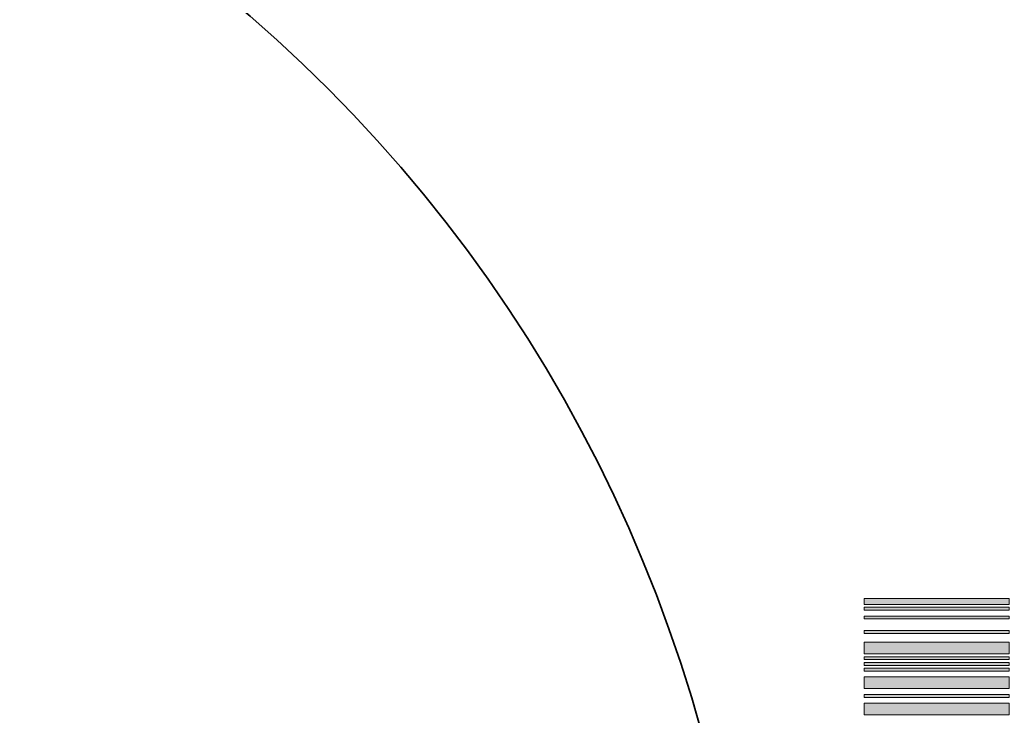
# Model space of a CAD drawing. Header units: millimetres. Extents: x 0 to 305, y -305 to 0.
# Drawn here: x 136.9 to 245.3, y -152.5 to -76.3 of the extents above; entities that cross this region are included whole.
import ezdxf

# ---------------------------------------------------------------- set-up
doc = ezdxf.new("R2010")
doc.units = ezdxf.units.MM
doc.header["$MEASUREMENT"] = 0
doc.layers.add('Layer 1', color=7, linetype='Continuous')

# ---------------------------------------------------------------- blocks, each defined once
blk = doc.blocks.new('block 2')
at = {"layer": 'Layer 1', "true_color": 0x010101}
h = blk.add_hatch(color=178, dxfattribs=at)
h.dxf.hatch_style = 2
h.paths.add_polyline_path([(229.37, -140.27), (245.26, -140.27), (245.26, -139.64), (229.37, -139.64)])
h = blk.add_hatch(color=178, dxfattribs=at)
h.dxf.hatch_style = 2
h.paths.add_polyline_path([(229.37, -140.91), (245.26, -140.91), (245.26, -140.59), (229.37, -140.59)])
h = blk.add_hatch(color=178, dxfattribs=at)
h.dxf.hatch_style = 2
h.paths.add_polyline_path([(229.37, -141.86), (245.26, -141.86), (245.26, -141.55), (229.37, -141.55)])
h = blk.add_hatch(color=178, dxfattribs=at)
h.dxf.hatch_style = 2
h.paths.add_polyline_path([(229.37, -143.45), (245.26, -143.45), (245.26, -143.14), (229.37, -143.14)])
h = blk.add_hatch(color=178, dxfattribs=at)
h.dxf.hatch_style = 2
h.paths.add_polyline_path([(229.37, -145.68), (245.26, -145.68), (245.26, -144.41), (229.37, -144.41)])
h = blk.add_hatch(color=178, dxfattribs=at)
h.dxf.hatch_style = 2
h.paths.add_polyline_path([(229.37, -146.32), (245.26, -146.32), (245.26, -146), (229.37, -146)])
h = blk.add_hatch(color=178, dxfattribs=at)
h.dxf.hatch_style = 2
h.paths.add_polyline_path([(229.37, -146.95), (245.26, -146.95), (245.26, -146.63), (229.37, -146.63)])
h = blk.add_hatch(color=178, dxfattribs=at)
h.dxf.hatch_style = 2
h.paths.add_polyline_path([(229.37, -147.59), (245.26, -147.59), (245.26, -147.27), (229.37, -147.27)])
h = blk.add_hatch(color=178, dxfattribs=at)
h.dxf.hatch_style = 2
h.paths.add_polyline_path([(229.37, -149.49), (245.26, -149.49), (245.26, -148.22), (229.37, -148.22)])
h = blk.add_hatch(color=178, dxfattribs=at)
h.dxf.hatch_style = 2
h.paths.add_polyline_path([(229.37, -150.45), (245.26, -150.45), (245.26, -150.13), (229.37, -150.13)])
h = blk.add_hatch(color=178, dxfattribs=at)
h.dxf.hatch_style = 2
h.paths.add_polyline_path([(229.37, -152.36), (245.26, -152.36), (245.26, -151.08), (229.37, -151.08)])
at = {"layer": 'Layer 1', "lineweight": 0}
for points in [[(229.37, -140.27), (245.26, -140.27), (245.26, -139.64), (229.37, -139.64), (229.37, -140.27)], [(229.37, -140.91), (245.26, -140.91), (245.26, -140.59), (229.37, -140.59), (229.37, -140.91)], [(229.37, -141.86), (245.26, -141.86), (245.26, -141.55), (229.37, -141.55), (229.37, -141.86)], [(229.37, -143.45), (245.26, -143.45), (245.26, -143.14), (229.37, -143.14), (229.37, -143.45)], [(229.37, -145.68), (245.26, -145.68), (245.26, -144.41), (229.37, -144.41), (229.37, -145.68)], [(229.37, -146.32), (245.26, -146.32), (245.26, -146), (229.37, -146), (229.37, -146.32)], [(229.37, -146.95), (245.26, -146.95), (245.26, -146.63), (229.37, -146.63), (229.37, -146.95)], [(229.37, -147.59), (245.26, -147.59), (245.26, -147.27), (229.37, -147.27), (229.37, -147.59)], [(229.37, -149.49), (245.26, -149.49), (245.26, -148.22), (229.37, -148.22), (229.37, -149.49)], [(229.37, -150.45), (245.26, -150.45), (245.26, -150.13), (229.37, -150.13), (229.37, -150.45)], [(229.37, -152.36), (245.26, -152.36), (245.26, -151.08), (229.37, -151.08), (229.37, -152.36)]]:
    blk.add_lwpolyline(points, dxfattribs=at)
at = {"layer": 'Layer 1', "color": 179, "lineweight": 35, "true_color": 0x231f20}
blk.add_open_spline([(52.4, -36.34), (52.55, -36.34), (52.69, -36.33), (52.84, -36.33), (147.49, -36.33), (217.6, -108.72), (217.6, -199.1), (217.6, -199.1), (217.6, -200), (217.6, -200), (217.6, -200), (217.6, -200), (217.6, -200)], degree=3, knots=[0, 0, 0, 0, 1, 1, 1, 2, 2, 2, 3, 3, 3, 4, 4, 4, 4], dxfattribs=at)

msp = doc.modelspace()

# ---------------------------------------------------------------- block references
at = {"layer": 'Layer 1'}
msp.add_blockref('block 2', (0, 0), dxfattribs=at)

doc.saveas('drawing.dxf')
